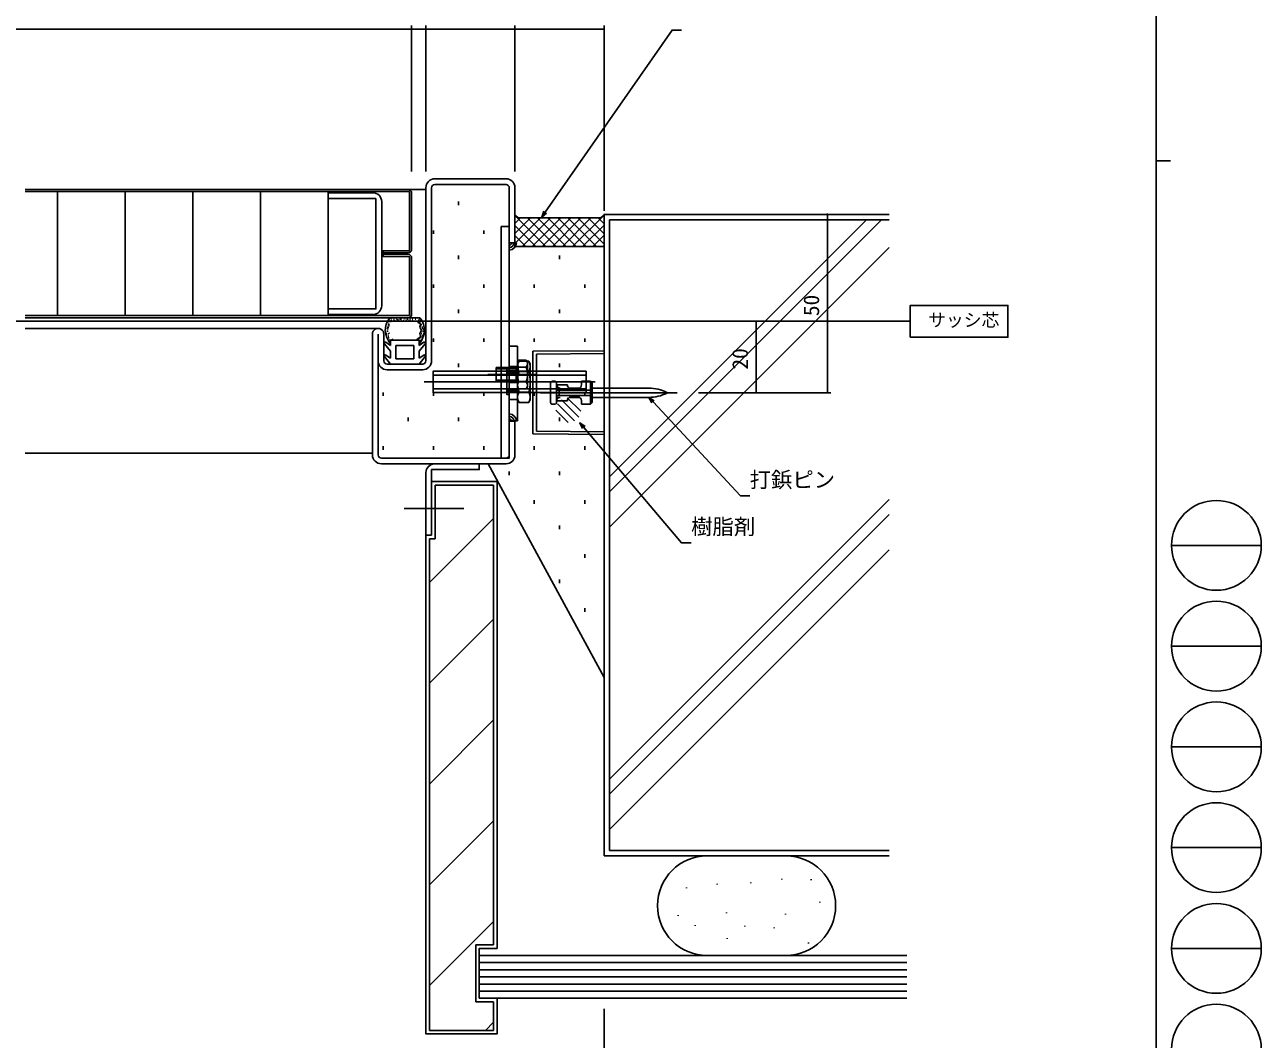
# Model space of a CAD drawing. Units: millimetres, scale not verified. Extents: x -1509 to 567, y -403 to 403.
# Drawn here: x 219.7 to 566.8, y -222.5 to 62.2 of the extents above; entities that cross this region are included whole.
import ezdxf
from ezdxf.enums import TextEntityAlignment as Align

# ---------------------------------------------------------------- set-up
doc = ezdxf.new("R2010")
doc.units = ezdxf.units.MM
doc.header["$LTSCALE"] = 2
for name, color, linetype in [('0-2_YKK_11', 7, 'Continuous'), ('0-3_YKK_12', 2, 'Continuous'), ('0-4_YKK_13', 4, 'Continuous'), ('0-5_YKK_D', 6, 'Continuous'), ('0-6_YKK_ZWAK', 7, 'Continuous'), ('0-7_YSS_K', 3, 'Continuous')]:
    doc.layers.add(name, color=color, linetype=linetype)
doc.styles.add('ＭＳ ゴシック', font='')
doc.styles.get('ＭＳ ゴシック').set_extended_font_data('MS Gothic')

msp = doc.modelspace()

# ---------------------------------------------------------------- linework, layer by layer
at = {"layer": '0-2_YKK_11'}
for p, q in [((334.8, 19.003), (354.8, 19.003)), ((354.8, 17.403), (334.8, 17.403)), ((332.3, -32.097), (332.3, 16.503)), ((333.9, 16.503), (333.9, -32.097)), ((319.9, -16.597), (319.9, 12.603)), ((317.3, -58.497), (317.3, -24.597)), ((318.9, -24.597), (318.9, -58.497)), ((320.5, -24.597), (320.5, -32.097)), ((321.4, -32.997), (331.4, -32.997)), ((331.4, -34.597), (321.4, -34.597)), ((319.8, -59.397), (354.8, -59.397)), ((354.8, -60.997), (319.8, -60.997))]:
    msp.add_line(p, q, dxfattribs=at)
for points in [[(317.4, 15.103), (304.9, 15.103), (304.9, 13.503), (318.3, 13.503)], [(357.3, 16.503), (357.3, 1.003), (355.7, 1.003), (355.7, 16.503)], [(318.3, 13.503), (318.3, -17.497), (304.9, -17.497), (304.9, -19.097), (317.4, -19.097)], [(355.7, -58.497), (355.7, -48.997), (357.3, -48.997), (357.3, -58.497)], [(333.9, -80.997), (333.9, -62.597), (347.3, -62.597), (347.3, -60.997), (334.8, -60.997)], [(332.3, -63.497), (332.3, -80.997), (333.9, -80.997)]]:
    msp.add_lwpolyline(points, dxfattribs=at)
for centre, radius, start, end in [((334.8, 16.503), 2.5, 89.99967, 180), ((334.8, 16.503), 0.9, 90.00002, 180), ((354.8, 16.503), 2.5, 359.99998, 90.00002), ((354.8, 16.503), 0.9, 359.99998, 90.00002), ((317.4, 12.603), 2.5, 0.00001, 89.99999), ((317.4, -16.597), 2.5, 270.00001, 359.99999), ((318.9, -24.597), 1.6, 359.99946, 180), ((321.4, -32.097), 2.5, 180, 270), ((321.4, -32.097), 0.9, 180.00099, 270), ((331.4, -32.097), 0.9, 270, 359.99998), ((331.4, -32.097), 2.5, 270, 359.99998), ((319.8, -58.497), 2.5, 180, 270), ((319.8, -58.497), 0.9, 180, 270), ((354.8, -58.497), 0.9, 270, 359.99998), ((354.8, -58.497), 2.5, 270, 359.99998), ((334.8, -63.497), 2.5, 90.00001, 179.99999)]:
    msp.add_arc(centre, radius, start, end, dxfattribs=at)
at = {"layer": '0-3_YKK_12'}
for p, q in [((327.3, 16.003), (332.3, 16.003)), ((-32.3, -20.997), (468.231, -20.997)), ((219.8, -22.997), (318.9, -22.997)), ((219.8, -57.997), (317.3, -57.997))]:
    msp.add_line(p, q, dxfattribs=at)
msp.add_lwpolyline([(468.231, -25.462), (495.634, -25.462), (495.634, -16.531), (468.231, -16.531)], close=True, dxfattribs=at)
at = {"layer": '0-4_YKK_13'}
for p, q in [((219.8, 16.003), (327.3, 16.003)), ((327.7, 15.403), (219.8, 15.403)), ((228.9, 15.403), (228.9, -19.397)), ((247.9, 15.403), (247.9, -19.397)), ((266.9, 15.403), (266.9, -19.397)), ((285.9, 15.403), (285.9, -19.397)), ((304.9, 15.403), (304.9, -19.397)), ((328.3, 15.003), (328.3, -0.797)), ((328.3, -18.997), (328.3, -3.197)), ((327.7, -19.397), (219.8, -19.397)), ((219.8, -19.997), (327.3, -19.997)), ((330.643, -19.997), (322.158, -19.997)), ((322.167, -20.782), (322.367, -20.782)), ((322.418, -20.15), (322.618, -20.15)), ((322.513, -20.698), (322.713, -20.698)), ((323.194, -20.494), (323.394, -20.494)), ((323.479, -20.78), (323.679, -20.78)), ((323.926, -20.298), (324.126, -20.298)), ((324.194, -20.566), (324.394, -20.566)), ((324.641, -20.584), (324.841, -20.584)), ((324.999, -20.352), (325.199, -20.352)), ((325.267, -20.494), (325.467, -20.494)), ((325.928, -20.727), (326.128, -20.727)), ((326.268, -20.316), (326.468, -20.316)), ((326.714, -20.727), (326.914, -20.727)), ((327, -20.387), (327.2, -20.387)), ((327.394, -20.673), (327.594, -20.673)), ((327.822, -20.53), (328.022, -20.53)), ((328.412, -20.477), (328.612, -20.477)), ((329.324, -20.405), (329.524, -20.405)), ((330.005, -20.03), (330.205, -20.03)), ((330.128, -20.691), (330.328, -20.691)), ((330.315, -20.794), (330.515, -20.794)), ((330.434, -20.293), (330.634, -20.293)), ((321.309, -23.752), (321.509, -23.752)), ((321.32, -22.989), (321.52, -22.989)), ((321.452, -22.595), (321.652, -22.595)), ((321.487, -23.776), (321.687, -23.776)), ((321.523, -23.18), (321.723, -23.18)), ((321.619, -21.999), (321.819, -21.999)), ((321.726, -22.726), (321.926, -22.726)), ((321.833, -21.521), (322.033, -21.521)), ((321.857, -22.225), (322.057, -22.225)), ((321.893, -21.987), (322.093, -21.987)), ((322.358, -21.08), (322.558, -21.08)), ((322.881, -20.997), (329.92, -20.997)), ((328.484, -20.87), (328.684, -20.87)), ((330.195, -21.14), (330.395, -21.14)), ((330.601, -21.378), (330.801, -21.378)), ((330.732, -20.901), (330.932, -20.901)), ((330.792, -22.297), (330.992, -22.297)), ((331.007, -21.915), (331.207, -21.915)), ((331.209, -22.631), (331.409, -22.631)), ((331.233, -23.048), (331.433, -23.048)), ((331.364, -23.871), (331.564, -23.871)), ((331.531, -23.191), (331.731, -23.191)), ((331.567, -23.728), (331.767, -23.728)), ((322.4, -29.397), (320.656, -27.318)), ((322.4, -27.778), (321.053, -26.876)), ((321.118, -24.384), (321.318, -24.384)), ((321.649, -24.8), (321.849, -24.8)), ((321.654, -24.468), (321.854, -24.468)), ((321.696, -25.222), (321.896, -25.222)), ((321.755, -25.609), (321.955, -25.609)), ((321.881, -24.301), (322.081, -24.301)), ((322.083, -26.231), (322.283, -26.231)), ((322.4, -26.297), (326.4, -26.297)), ((322.4, -27.778), (322.4, -26.297)), ((330.4, -26.297), (326.4, -26.297)), ((330.329, -25.961), (330.529, -25.961)), ((330.4, -27.778), (330.4, -26.297)), ((330.4, -27.778), (331.748, -26.876)), ((330.4, -29.397), (332.144, -27.318)), ((330.622, -25.633), (330.822, -25.633)), ((330.681, -26.336), (330.881, -26.336)), ((330.959, -24.372), (331.159, -24.372)), ((331.103, -25.457), (331.303, -25.457)), ((331.162, -24.894), (331.362, -24.894)), ((331.519, -24.48), (331.719, -24.48)), ((322.4, -32.997), (320.656, -30.918)), ((322.4, -31.378), (321.053, -30.476)), ((322.4, -31.378), (322.4, -29.397)), ((323.9, -27.797), (328.9, -27.797)), ((323.9, -31.497), (323.9, -27.797)), ((330.4, -31.378), (330.4, -29.397)), ((330.4, -31.378), (331.748, -30.476)), ((330.4, -32.997), (332.144, -30.918)), ((355.7, -27.958), (358, -27.958)), ((358, -48.92), (358, -27.958)), ((362.3, -29.415), (382.3, -29.241)), ((362.3, -29.415), (362.3, -52.601)), ((363.3, -30.207), (382.3, -30.041)), ((363.3, -30.207), (363.3, -51.809)), ((382.3, -29.241), (382.3, -52.775)), ((330.4, -32.997), (322.4, -32.997)), ((352, -33.92), (357.342, -33.92)), ((352, -34.3), (357.62, -34.3)), ((355.7, -33.67), (358, -33.67)), ((356.062, -33.92), (357.8, -33.92)), ((357.62, -33.92), (357.62, -37.92)), ((357.62, -34.3), (358, -33.92)), ((358, -32.42), (358.313, -31.879)), ((358, -32.42), (358, -39.42)), ((360.488, -31.879), (358.313, -31.879)), ((360.488, -33.9), (358.313, -33.9)), ((360.8, -32.42), (360.488, -31.879)), ((360.8, -32.42), (360.8, -39.42)), ((361.154, -32.223), (361.6, -32.997)), ((361.6, -32.997), (361.6, -42.997)), ((331.8, -37.997), (379.8, -37.997)), ((377.3, -36.082), (334.3, -36.082)), ((363.246, -35.92), (349.735, -35.92)), ((352, -37.54), (357.62, -37.54)), ((352.5, -37.922), (360.5, -37.922)), ((360.5, -35.92), (353.2, -35.92)), ((355, -34.922), (358, -34.922)), ((355, -35.422), (358, -35.422)), ((355.7, -38.17), (358, -38.17)), ((357.62, -37.54), (358, -37.92)), ((360.488, -37.941), (358.313, -37.941)), ((361.154, -35.11), (358.447, -35.11)), ((367.804, -37.791), (368.504, -37.791)), ((378.504, -37.841), (376.004, -37.841)), ((376.004, -38.841), (376.004, -37.841)), ((378.504, -37.841), (378.504, -44.241)), ((378.504, -37.841), (379.004, -38.341)), ((334.3, -39.911), (377.3, -39.911)), ((355, -40.422), (358, -40.422)), ((358, -40.922), (355, -40.922)), ((358, -39.42), (358.313, -39.962)), ((360.488, -39.962), (358.313, -39.962)), ((361.154, -40.883), (358.447, -40.883)), ((360.8, -39.42), (360.488, -39.962)), ((364.51, -41.041), (402.798, -41.041)), ((367.304, -43.791), (367.304, -38.291)), ((369.004, -38.291), (369.004, -43.791)), ((369.004, -43.291), (369.004, -38.791)), ((369.004, -38.791), (372.004, -38.791)), ((370.004, -39.741), (369.004, -39.741)), ((369.004, -40.291), (378.504, -40.291)), ((369.754, -40.291), (369.754, -41.791)), ((372.568, -39.741), (375.44, -39.741)), ((373.004, -39.841), (375.004, -39.841)), ((379.004, -43.741), (379.004, -38.341)), ((379.004, -39.741), (395.136, -39.741)), ((355.7, -42.92), (358, -42.92)), ((361.154, -43.77), (361.6, -42.997)), ((368.504, -44.291), (367.804, -44.291)), ((369.004, -41.791), (378.504, -41.791)), ((370.004, -42.341), (369.004, -42.341)), ((369.004, -43.291), (372.004, -43.291)), ((374.027, -48.961), (369.256, -44.19)), ((375.195, -47.884), (370.333, -43.022)), ((375.786, -46.23), (371.986, -42.431)), ((372.004, -43.241), (372.004, -43.291)), ((372.568, -42.341), (375.44, -42.341)), ((373.004, -42.241), (375.004, -42.241)), ((378.504, -44.241), (379.004, -43.741)), ((379.004, -42.341), (395.136, -42.341)), ((372.237, -49.416), (368.801, -45.98)), ((382.3, -51.975), (363.3, -51.809)), ((382.3, -52.775), (362.3, -52.601)), ((326.205, -73.498), (342.908, -73.498))]:
    msp.add_line(p, q, dxfattribs=at)
for points in [[(327.3, -1.797), (320.3, -1.797), (320.3, -1.197), (327.7, -1.197), (327.7, 15.403)], [(327.3, -2.197), (320.3, -2.197), (320.3, -2.797), (327.7, -2.797), (327.7, -19.397)], [(329.976, -25.886), (330.369, -25.694), (330.66, -25.467), (330.747, -25.169), (330.661, -24.802), (330.605, -24.418), (330.756, -24.065), (331.002, -23.747), (331.095, -23.447), (330.677, -22.818), (330.618, -22.442), (330.723, -22.049), (330.748, -21.713), (330.512, -21.485), (330.158, -21.284), (329.92, -20.997)], [(323.9, -31.497), (328.9, -31.497), (328.9, -27.797)], [(358, -48.92), (355.7, -48.92), (355.7, -27.958)], [(357.8, -37.92), (352, -37.92), (352, -33.92)], [(355.7, -41.522), (355, -41.522), (355, -34.322), (355.7, -34.322)], [(361.154, -32.223), (358.447, -32.223), (358, -32.997), (358, -42.997)], [(361.154, -43.77), (358.447, -43.77), (358, -42.997)], [(378.504, -44.241), (376.004, -44.241), (376.004, -43.241)]]:
    msp.add_lwpolyline(points, dxfattribs=at)
for points in [[(353.4, 5.603), (353.4, -59.397), (355.7, -59.397), (355.7, 5.603)], [(377.3, -34.997), (334.3, -34.997), (334.3, -40.997), (377.3, -40.997)]]:
    msp.add_lwpolyline(points, close=True, dxfattribs=at)
for centre, radius, start, end in [((327.3, 15.003), 1, 0, 90), ((327.3, -0.797), 1, 270, 0), ((327.3, -3.197), 1, 0, 90), ((326.4, -23.497), 5.5, 140.48036, 223.34175), ((327.3, -18.997), 1, 270, 0), ((326.4, -23.497), 5.5, 316.65824, 39.51963), ((320.886, -27.125), 0.3, 56.21114, 220.00244), ((326.4, -23.497), 4.3, 213.7499, 220.62928), ((326.4, -23.497), 4.3, 319.37051, 326.2499), ((331.915, -27.125), 0.3, 319.99756, 123.78886), ((320.886, -30.725), 0.3, 56.21114, 220.00244), ((331.915, -30.725), 0.3, 319.99756, 123.78886), ((357.8, -33.72), 0.2, 270, 0), ((359.789, -32.889), 1.789, 145.61575, 214.38425), ((360.556, -33.666), 2.556, 145.61575, 214.38425), ((364.688, -35.92), 6.687, 162.41205, 197.58795), ((359.011, -32.889), 1.789, 325.61575, 34.38425), ((354.113, -35.92), 6.687, 342.41205, 17.58795), ((359.044, -33.666), 2.556, 325.61575, 34.38425), ((357.8, -38.12), 0.2, 0, 90), ((359.789, -38.951), 1.789, 145.61575, 214.38425), ((367.554, -37.997), 9.553, 162.41205, 197.58795), ((359.011, -38.951), 1.789, 325.61575, 34.38425), ((352.047, -37.997), 9.553, 342.41205, 17.58795), ((367.804, -38.291), 0.5, 89.99998, 179.99998), ((368.504, -38.291), 0.5, 359.99998, 89.99998), ((360.556, -42.327), 2.556, 145.61575, 214.38425), ((359.044, -42.327), 2.556, 325.61575, 34.38425), ((370.004, -38.741), 1, 179.99998, 269.99998), ((373.004, -38.841), 1, 179.99998, 269.99998), ((375.004, -38.841), 1, 269.99998, 359.99998), ((395.025, -50.347), 10.607, 62.34159, 90.59954), ((395.025, -31.735), 10.607, 269.40041, 297.65836), ((399.902, -41.041), 0.1, 297.65836, 62.34159), ((367.804, -43.791), 0.5, 179.99998, 269.99998), ((368.504, -43.791), 0.5, 269.99998, 359.99998), ((370.004, -43.341), 1, 89.99998, 179.99998), ((373.004, -43.241), 1, 89.99998, 179.99998), ((375.004, -43.241), 1, 359.99998, 89.99998)]:
    msp.add_arc(centre, radius, start, end, dxfattribs=at)
at = {"layer": '0-5_YKK_D'}
for p, q in [((328.3, 61.003), (108.3, 61.003)), ((328.3, 21.003), (328.3, 62.003)), ((328.3, 21.003), (328.3, 62.003)), ((332.3, 61.003), (328.3, 61.003)), ((332.3, 21.003), (332.3, 62.003)), ((332.3, 21.003), (332.3, 62.003)), ((332.3, 61.003), (357.3, 61.003)), ((357.3, 21.003), (357.3, 62.003)), ((357.3, 21.003), (357.3, 62.003)), ((357.3, 61.003), (382.3, 61.003)), ((382.3, 10.003), (382.3, 62.003)), ((444.996, 9.003), (444.996, -41.041)), ((392.3, -20.997), (425.996, -20.997)), ((424.996, -41.041), (424.996, -20.997)), ((408.798, -41.041), (445.996, -41.041)), ((382.3, -214), (382.3, -282))]:
    msp.add_line(p, q, dxfattribs=at)
for points in [[(364.8, 8.253), (365.772, 9.648), (401.377, 60.738), (404.077, 60.738)], [(366.146, 9.388), (364.8, 8.253), (365.398, 9.908)], [(395.737, -43.897), (394.914, -42.341), (396.405, -43.277)], [(394.914, -42.341), (396.071, -43.587), (420.564, -69.973), (423.264, -69.973)], [(376.279, -51.079), (375.528, -49.487), (376.974, -50.49)], [(375.528, -49.487), (376.627, -50.784), (404.036, -83.137), (406.736, -83.137)]]:
    msp.add_lwpolyline(points, dxfattribs=at)
for centre, start, end in [((328.3, 61.003), 0, 180), ((328.3, 61.003), 0, 180), ((328.3, 61.003), 180, 0), ((328.3, 61.003), 180, 0), ((332.3, 61.003), 0, 180), ((332.3, 61.003), 0, 180), ((332.3, 61.003), 180, 0), ((332.3, 61.003), 180, 0), ((357.3, 61.003), 0, 180), ((357.3, 61.003), 0, 180), ((357.3, 61.003), 180, 0), ((357.3, 61.003), 180, 0), ((382.3, 61.003), 0, 180), ((382.3, 61.003), 180, 0), ((444.996, 9.003), 90, 270), ((444.996, 9.003), 270, 90), ((424.996, -20.997), 90, 270), ((424.996, -20.997), 270, 90), ((424.996, -41.041), 90, 270), ((424.996, -41.041), 270, 90), ((444.996, -41.041), 90, 270), ((444.996, -41.041), 270, 90)]:
    msp.add_arc(centre, 0.106, start, end, dxfattribs=at)
at = {"layer": '0-6_YKK_ZWAK'}
for p, q in [((537.3, 399), (537.3, -351)), ((537.3, 24), (541.3, 24)), ((541.552, -83.88), (566.752, -83.88)), ((541.552, -112.16), (566.752, -112.16)), ((541.552, -140.44), (566.752, -140.44)), ((541.552, -168.72), (566.752, -168.72)), ((541.552, -197), (566.752, -197))]:
    msp.add_line(p, q, dxfattribs=at)
for centre in [(554.152, -83.88), (554.152, -112.16), (554.152, -140.44), (554.152, -168.72), (554.152, -197), (554.152, -225.28)]:
    msp.add_circle(centre, 12.6, dxfattribs=at)
at = {"layer": '0-7_YSS_K'}
for p, q in [((341.501, 12.593), (341.501, 11.593)), ((366.01, 0.003), (357.29, 8.723)), ((357.29, 6.457), (358.837, 8.003)), ((357.29, 3.628), (361.665, 8.003)), ((357.29, 0.8), (364.494, 8.003)), ((359.322, 0.003), (367.322, 8.003)), ((368.839, 0.003), (360.839, 8.003)), ((362.15, 0.003), (370.15, 8.003)), ((371.667, 0.003), (363.667, 8.003)), ((364.979, 0.003), (372.979, 8.003)), ((374.495, 0.003), (366.495, 8.003)), ((367.807, 0.003), (375.807, 8.003)), ((377.324, 0.003), (369.324, 8.003)), ((370.636, 0.003), (378.636, 8.003)), ((380.152, 0.003), (372.152, 8.003)), ((373.464, 0.003), (382.299, 8.838)), ((382.299, 0.685), (374.981, 8.003)), ((382.299, 3.514), (377.809, 8.003)), ((382.299, 6.342), (380.637, 8.003)), ((382.3, 9.003), (382.3, -170.997)), ((462.3, 9.003), (382.3, 9.003)), ((383.8, -169.497), (383.8, 7.503)), ((383.8, 7.503), (462.3, 7.503)), ((455.947, 7.503), (383.8, -64.643)), ((460.189, 7.503), (383.8, -68.886)), ((334.426, 4.518), (334.426, 3.518)), ((348.576, 4.518), (348.576, 3.518)), ((363.182, 0.003), (357.29, 5.895)), ((376.293, 0.003), (382.299, 6.009)), ((360.353, 0.003), (357.29, 3.066)), ((357.525, 0.003), (357.29, 0.238)), ((379.121, 0.003), (382.299, 3.181)), ((381.949, 0.003), (382.299, 0.353)), ((341.501, -2.557), (341.501, -3.557)), ((355.651, -2.557), (355.651, -3.557)), ((369.801, -2.557), (369.801, -3.557)), ((462.3, -0.285), (383.8, -78.785)), ((334.426, -10.632), (334.426, -11.632)), ((348.576, -10.632), (348.576, -11.632)), ((362.726, -10.632), (362.726, -11.632)), ((376.876, -10.632), (376.876, -11.632)), ((341.501, -17.707), (341.501, -18.707)), ((355.651, -17.707), (355.651, -18.707)), ((369.801, -17.707), (369.801, -18.707)), ((334.426, -25.782), (334.426, -26.782)), ((348.576, -25.782), (348.576, -26.782)), ((362.726, -25.782), (362.726, -26.782)), ((376.876, -25.782), (376.876, -26.782)), ((341.501, -32.857), (341.501, -33.857)), ((355.651, -32.857), (355.651, -33.857)), ((369.801, -32.857), (369.801, -33.857)), ((320.276, -40.932), (320.276, -41.932)), ((334.426, -40.932), (334.426, -41.932)), ((348.576, -40.932), (348.576, -41.932)), ((362.726, -40.932), (362.726, -41.932)), ((376.876, -40.932), (376.876, -41.932)), ((327.351, -48.007), (327.351, -49.007)), ((341.501, -48.007), (341.501, -49.007)), ((355.651, -48.007), (355.651, -49.007)), ((369.801, -48.007), (369.801, -49.007)), ((320.276, -56.082), (320.276, -57.082)), ((334.426, -56.082), (334.426, -57.082)), ((348.576, -56.082), (348.576, -57.082)), ((362.726, -56.082), (362.726, -57.082)), ((376.876, -56.082), (376.876, -57.082)), ((382.3, -120.997), (349.8, -60.997)), ((355.651, -63.157), (355.651, -64.157)), ((369.801, -63.157), (369.801, -64.157)), ((352.3, -66), (333.9, -66)), ((333.9, -80.997), (333.9, -66)), ((351.3, -67), (334.9, -67)), ((351.3, -196), (351.3, -67)), ((352.3, -197), (352.3, -66)), ((362.726, -71.232), (362.726, -72.232)), ((376.876, -71.232), (376.876, -72.232)), ((462.3, -70.996), (383.8, -149.496)), ((333.3, -94.294), (351.3, -76.294)), ((462.3, -75.239), (383.8, -153.739)), ((369.801, -78.307), (369.801, -79.307)), ((333.9, -80.997), (332.3, -80.997)), ((333.3, -82), (333.3, -220)), ((376.876, -86.382), (376.876, -87.382)), ((462.3, -85.138), (383.8, -163.638)), ((369.801, -93.457), (369.801, -94.457)), ((376.876, -101.532), (376.876, -102.532)), ((333.3, -122.579), (351.3, -104.579)), ((333.3, -150.862), (351.3, -132.862)), ((333.3, -179.147), (351.3, -161.147)), ((383.8, -169.497), (462.3, -169.497)), ((382.3, -170.997), (462.3, -170.997)), ((411.304, -170.997), (433.304, -170.997)), ((405.416, -179.895), (405.416, -180.095)), ((414.036, -178.839), (414.036, -179.039)), ((423.536, -178.488), (423.536, -178.688)), ((432.156, -177.432), (432.156, -177.632)), ((440.424, -177.608), (440.424, -177.808)), ((416.675, -186.932), (416.675, -187.132)), ((433.211, -187.284), (433.211, -187.484)), ((442.887, -183.941), (442.887, -184.141)), ((333.3, -207.431), (351.3, -189.431)), ((403.129, -187.636), (403.129, -187.836)), ((407.879, -190.45), (407.879, -190.65)), ((421.777, -190.626), (421.777, -190.826)), ((416.851, -194.145), (416.851, -194.345)), ((430.045, -191.154), (430.045, -191.354)), ((346.3, -212), (346.3, -196)), ((351.3, -196), (346.3, -196)), ((439.721, -195.376), (439.721, -195.576)), ((347.3, -199), (467.3, -199)), ((347.3, -199), (347.3, -211)), ((347.3, -201), (467.3, -201)), ((433.304, -198.997), (411.304, -198.997)), ((347.3, -203), (467.3, -203)), ((347.3, -205), (467.3, -205)), ((347.3, -207), (467.3, -207)), ((347.3, -209), (467.3, -209)), ((347.3, -211), (467.3, -211)), ((347.3, -211), (352.3, -211)), ((351.3, -212), (346.3, -212)), ((351.3, -220), (351.3, -212)), ((349.014, -220), (351.3, -217.715)), ((351.3, -220), (333.3, -220))]:
    msp.add_line(p, q, dxfattribs=at)
msp.add_lwpolyline([(357.29, 9.003), (358.29, 8.003), (381.299, 8.003), (382.299, 9.003), (382.299, 0.003), (357.29, 0.003)], close=True, dxfattribs=at)
for points in [[(357.29, 9.003), (358.29, 8.003), (381.299, 8.003), (382.299, 9.003)], [(333.3, -82), (334.9, -82), (334.9, -67)], [(332.3, -80.997), (332.3, -221), (352.3, -221), (352.3, -211)], [(347.3, -211), (347.3, -197), (352.3, -197)]]:
    msp.add_lwpolyline(points, dxfattribs=at)
for centre, radius, start, end in [((355.7, 1.003), 2, 270, 359.99998), ((355.7, 1.003), 1.333, 270, 359.99998), ((355.7, 1.003), 0.667, 270, 359.99998), ((355.7, -48.997), 2, 0.00002, 90), ((355.7, -48.997), 1.333, 0.00002, 90), ((355.7, -48.997), 0.667, 0.00002, 90), ((411.304, -184.997), 14, 90, 270), ((433.304, -184.997), 14, 270, 90)]:
    msp.add_arc(centre, radius, start, end, dxfattribs=at)

# ---------------------------------------------------------------- texts
at = {"layer": '0-3_YKK_12', "style": 'ＭＳ ゴシック'}
msp.add_text('サッシ芯', height=3.666, dxfattribs=at).set_placement((473.251, -23.561), align=Align.BOTTOM_LEFT)
at = {"layer": '0-5_YKK_D', "style": 'ＭＳ ゴシック'}
for s, p in [('50', (443.996, -19.539)), ('20', (423.996, -34.539))]:
    msp.add_text(s, height=4.399, rotation=90, dxfattribs=at).set_placement(p, align=Align.BOTTOM_LEFT)
for s, p in [('打鋲ピン', (423.149, -68.973)), ('樹脂剤', (406.736, -82.137))]:
    msp.add_text(s, height=4.399, dxfattribs=at).set_placement(p, align=Align.BOTTOM_LEFT)

doc.saveas('drawing.dxf')
